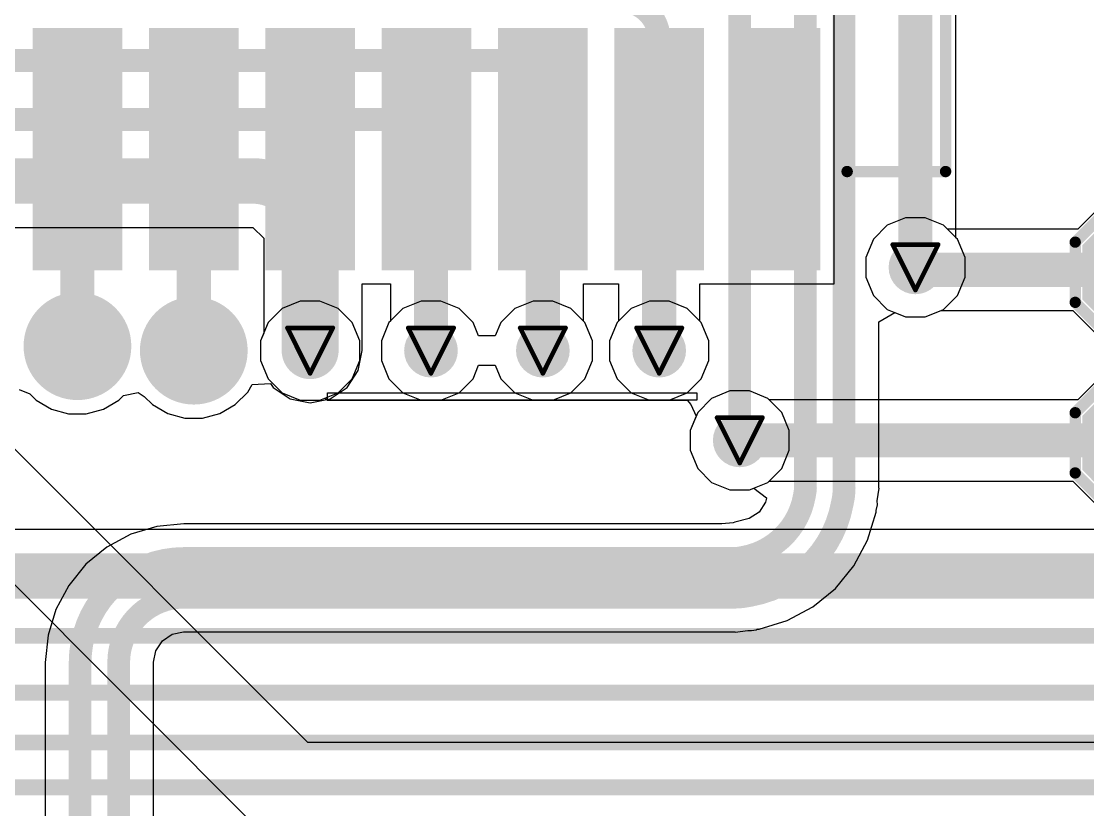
# Model space of a CAD drawing. Header units: inches. Extents: x 0 to 5359, y 0 to 5098.
# Drawn here: x 87.67 to 99.59, y 68.87 to 77.68 of the extents above; entities that cross this region are included whole.
import ezdxf

# ---------------------------------------------------------------- set-up
doc = ezdxf.new("R2010")
doc.units = ezdxf.units.IN
for name, color, linetype in [('Bottom Layer', 5, 'Continuous'), ('Drill Drawing', 1, 'Continuous'), ('Layer 1', 16, 'Continuous'), ('Layer 2', 76, 'Continuous'), ('Top Layer', 1, 'Continuous'), ('Top Overlay', 2, 'Continuous'), ('Top Paste', 8, 'Continuous'), ('Top Solder', 216, 'Continuous'), ('Via Holes', 16, 'Continuous')]:
    doc.layers.add(name, color=color, linetype=linetype)

# ---------------------------------------------------------------- blocks, each defined once
blk = doc.blocks.new('EC21EFA_512_STD_29')
at = {"layer": 'Top Layer'}
for points in [[(-17, -4.4), (-14.5, -4.4), (-14.5, -5.2), (-17, -5.2)], [(-17, -5.7), (-14.5, -5.7), (-14.5, -6.5), (-17, -6.5)], [(-17, -7), (-14.5, -7), (-14.5, -7.8), (-17, -7.8)], [(-17, -8.3), (-14.5, -8.3), (-14.5, -9.1), (-17, -9.1)], [(-17, -9.6), (-14.5, -9.6), (-14.5, -10.4), (-17, -10.4)], [(-17, -10.9), (-14.5, -10.9), (-14.5, -11.7), (-17, -11.7)], [(-17, -12.2), (-14.5, -12.2), (-14.5, -13), (-17, -13)]]:
    blk.add_hatch(color=1, dxfattribs=at).paths.add_polyline_path(points)
at = {"layer": 'Top Paste'}
for points in [[(-17, -4.4), (-14.5, -4.4), (-14.5, -5.2), (-17, -5.2)], [(-17, -5.7), (-14.5, -5.7), (-14.5, -6.5), (-17, -6.5)], [(-17, -7), (-14.5, -7), (-14.5, -7.8), (-17, -7.8)], [(-17, -8.3), (-14.5, -8.3), (-14.5, -9.1), (-17, -9.1)], [(-17, -9.6), (-14.5, -9.6), (-14.5, -10.4), (-17, -10.4)], [(-17, -10.9), (-14.5, -10.9), (-14.5, -11.7), (-17, -11.7)], [(-17, -12.2), (-14.5, -12.2), (-14.5, -13), (-17, -13)]]:
    blk.add_hatch(color=8, dxfattribs=at).paths.add_polyline_path(points)
at = {"layer": 'Top Solder'}
for points in [[(-17.102, -4.298), (-14.398, -4.298), (-14.398, -5.302), (-17.102, -5.302)], [(-17.102, -5.598), (-14.398, -5.598), (-14.398, -6.602), (-17.102, -6.602)], [(-17.102, -6.898), (-14.398, -6.898), (-14.398, -7.902), (-17.102, -7.902)], [(-17.102, -8.198), (-14.398, -8.198), (-14.398, -9.202), (-17.102, -9.202)], [(-17.102, -9.498), (-14.398, -9.498), (-14.398, -10.502), (-17.102, -10.502)], [(-17.102, -10.798), (-14.398, -10.798), (-14.398, -11.802), (-17.102, -11.802)], [(-17.102, -12.098), (-14.398, -12.098), (-14.398, -13.102), (-17.102, -13.102)]]:
    blk.add_hatch(color=216, dxfattribs=at).paths.add_polyline_path(points)
at = {"layer": 'Top Overlay'}
for points in [[(-16, -13.4, 0.127, 0.127, 0), (-16, -14.5, 0.127, 0.127, 0)], [(-16, -14.5, 0.127, 0.127, 0), (-13, -14.5, 0.127, 0.127, 0)]]:
    blk.add_lwpolyline(points, format="xyseb", dxfattribs=at)
for points in [[(-16.032, -13.4, 0.0635, 0.0635, 1), (-15.968, -13.4, 0.0635, 0.0635, 1)], [(-16.032, -14.5, 0.0635, 0.0635, 1), (-15.968, -14.5, 0.0635, 0.0635, 1)], [(-16.032, -14.5, 0.0635, 0.0635, 1), (-15.968, -14.5, 0.0635, 0.0635, 1)]]:
    blk.add_lwpolyline(points, format="xyseb", close=True, dxfattribs=at)
blk = doc.blocks.new('T____________0_5___46')
at = {"layer": 'Top Layer'}
blk.add_hatch(color=1, dxfattribs=at).paths.add_polyline_path([(0.25, 0.5), (-0.25, 0.5), (-0.5, 0.25), (-0.5, -0.25), (-0.25, -0.5), (0.25, -0.5), (0.5, -0.25), (0.5, 0.25)])
at = {"layer": 'Top Paste'}
blk.add_hatch(color=8, dxfattribs=at).paths.add_polyline_path([(0.25, 0.5), (-0.25, 0.5), (-0.5, 0.25), (-0.5, -0.25), (-0.25, -0.5), (0.25, -0.5), (0.5, -0.25), (0.5, 0.25)])
at = {"layer": 'Top Solder'}
blk.add_hatch(color=216, dxfattribs=at).paths.add_polyline_path([(0.301, 0.602), (-0.301, 0.602), (-0.602, 0.301), (-0.602, -0.301), (-0.301, -0.602), (0.301, -0.602), (0.602, -0.301), (0.602, 0.301)])
at = {"layer": 'Top Overlay'}
for points in [[(-0.336, 0.68, 0.127, 0.127, 0), (-0.682, 0.333, 0.127, 0.127, 0)], [(-0.336, 0.68, 0.127, 0.127, 0), (0.336, 0.68, 0.127, 0.127, 0)], [(0.336, 0.68, 0.127, 0.127, 0), (0.684, 0.332, 0.127, 0.127, 0)], [(-0.682, 0.333, 0.127, 0.127, 0), (-0.682, -0.334, 0.127, 0.127, 0)], [(0.684, 0.332, 0.127, 0.127, 0), (0.684, -0.33, 0.127, 0.127, 0)], [(-0.682, -0.334, 0.127, 0.127, 0), (-0.337, -0.679, 0.127, 0.127, 0)], [(0.684, -0.33, 0.127, 0.127, 0), (0.335, -0.679, 0.127, 0.127, 0)], [(-0.337, -0.679, 0.127, 0.127, 0), (0.335, -0.679, 0.127, 0.127, 0)]]:
    blk.add_lwpolyline(points, format="xyseb", dxfattribs=at)
for points in [[(-0.367, 0.68, 0.0635, 0.0635, 1), (-0.304, 0.68, 0.0635, 0.0635, 1)], [(-0.367, 0.68, 0.0635, 0.0635, 1), (-0.304, 0.68, 0.0635, 0.0635, 1)], [(0.305, 0.68, 0.0635, 0.0635, 1), (0.368, 0.68, 0.0635, 0.0635, 1)], [(0.305, 0.68, 0.0635, 0.0635, 1), (0.368, 0.68, 0.0635, 0.0635, 1)], [(-0.714, 0.333, 0.0635, 0.0635, 1), (-0.65, 0.333, 0.0635, 0.0635, 1)], [(-0.714, 0.333, 0.0635, 0.0635, 1), (-0.65, 0.333, 0.0635, 0.0635, 1)], [(0.652, 0.332, 0.0635, 0.0635, 1), (0.715, 0.332, 0.0635, 0.0635, 1)], [(0.652, 0.332, 0.0635, 0.0635, 1), (0.715, 0.332, 0.0635, 0.0635, 1)], [(-0.714, -0.334, 0.0635, 0.0635, 1), (-0.65, -0.334, 0.0635, 0.0635, 1)], [(-0.714, -0.334, 0.0635, 0.0635, 1), (-0.65, -0.334, 0.0635, 0.0635, 1)], [(0.652, -0.33, 0.0635, 0.0635, 1), (0.715, -0.33, 0.0635, 0.0635, 1)], [(0.652, -0.33, 0.0635, 0.0635, 1), (0.715, -0.33, 0.0635, 0.0635, 1)], [(-0.369, -0.679, 0.0635, 0.0635, 1), (-0.306, -0.679, 0.0635, 0.0635, 1)], [(-0.369, -0.679, 0.0635, 0.0635, 1), (-0.306, -0.679, 0.0635, 0.0635, 1)], [(0.303, -0.679, 0.0635, 0.0635, 1), (0.367, -0.679, 0.0635, 0.0635, 1)], [(0.303, -0.679, 0.0635, 0.0635, 1), (0.367, -0.679, 0.0635, 0.0635, 1)]]:
    blk.add_lwpolyline(points, format="xyseb", close=True, dxfattribs=at)
blk = doc.blocks.new('T____________0_5___48')
at = {"layer": 'Top Layer'}
blk.add_hatch(color=1, dxfattribs=at).paths.add_polyline_path([(0.25, 0.5), (-0.25, 0.5), (-0.5, 0.25), (-0.5, -0.25), (-0.25, -0.5), (0.25, -0.5), (0.5, -0.25), (0.5, 0.25)])
at = {"layer": 'Top Paste'}
blk.add_hatch(color=8, dxfattribs=at).paths.add_polyline_path([(0.25, 0.5), (-0.25, 0.5), (-0.5, 0.25), (-0.5, -0.25), (-0.25, -0.5), (0.25, -0.5), (0.5, -0.25), (0.5, 0.25)])
at = {"layer": 'Top Solder'}
blk.add_hatch(color=216, dxfattribs=at).paths.add_polyline_path([(0.301, 0.602), (-0.301, 0.602), (-0.602, 0.301), (-0.602, -0.301), (-0.301, -0.602), (0.301, -0.602), (0.602, -0.301), (0.602, 0.301)])
at = {"layer": 'Top Overlay'}
for points in [[(-0.336, 0.68, 0.127, 0.127, 0), (-0.682, 0.333, 0.127, 0.127, 0)], [(-0.336, 0.68, 0.127, 0.127, 0), (0.336, 0.68, 0.127, 0.127, 0)], [(0.336, 0.68, 0.127, 0.127, 0), (0.684, 0.332, 0.127, 0.127, 0)], [(-0.682, 0.333, 0.127, 0.127, 0), (-0.682, -0.334, 0.127, 0.127, 0)], [(0.684, 0.332, 0.127, 0.127, 0), (0.684, -0.33, 0.127, 0.127, 0)], [(-0.682, -0.334, 0.127, 0.127, 0), (-0.337, -0.679, 0.127, 0.127, 0)], [(0.684, -0.33, 0.127, 0.127, 0), (0.335, -0.679, 0.127, 0.127, 0)], [(-0.337, -0.679, 0.127, 0.127, 0), (0.335, -0.679, 0.127, 0.127, 0)]]:
    blk.add_lwpolyline(points, format="xyseb", dxfattribs=at)
for points in [[(-0.367, 0.68, 0.0635, 0.0635, 1), (-0.304, 0.68, 0.0635, 0.0635, 1)], [(-0.367, 0.68, 0.0635, 0.0635, 1), (-0.304, 0.68, 0.0635, 0.0635, 1)], [(0.305, 0.68, 0.0635, 0.0635, 1), (0.368, 0.68, 0.0635, 0.0635, 1)], [(0.305, 0.68, 0.0635, 0.0635, 1), (0.368, 0.68, 0.0635, 0.0635, 1)], [(-0.714, 0.333, 0.0635, 0.0635, 1), (-0.65, 0.333, 0.0635, 0.0635, 1)], [(-0.714, 0.333, 0.0635, 0.0635, 1), (-0.65, 0.333, 0.0635, 0.0635, 1)], [(0.652, 0.332, 0.0635, 0.0635, 1), (0.715, 0.332, 0.0635, 0.0635, 1)], [(0.652, 0.332, 0.0635, 0.0635, 1), (0.715, 0.332, 0.0635, 0.0635, 1)], [(-0.714, -0.334, 0.0635, 0.0635, 1), (-0.65, -0.334, 0.0635, 0.0635, 1)], [(-0.714, -0.334, 0.0635, 0.0635, 1), (-0.65, -0.334, 0.0635, 0.0635, 1)], [(0.652, -0.33, 0.0635, 0.0635, 1), (0.715, -0.33, 0.0635, 0.0635, 1)], [(0.652, -0.33, 0.0635, 0.0635, 1), (0.715, -0.33, 0.0635, 0.0635, 1)], [(-0.369, -0.679, 0.0635, 0.0635, 1), (-0.306, -0.679, 0.0635, 0.0635, 1)], [(-0.369, -0.679, 0.0635, 0.0635, 1), (-0.306, -0.679, 0.0635, 0.0635, 1)], [(0.303, -0.679, 0.0635, 0.0635, 1), (0.367, -0.679, 0.0635, 0.0635, 1)], [(0.303, -0.679, 0.0635, 0.0635, 1), (0.367, -0.679, 0.0635, 0.0635, 1)]]:
    blk.add_lwpolyline(points, format="xyseb", close=True, dxfattribs=at)

msp = doc.modelspace()

# ---------------------------------------------------------------- hatches: boundary and pattern name
at = {"layer": 'Bottom Layer'}
h = msp.add_hatch(color=5, dxfattribs=at)
edge = h.paths.add_edge_path()
edge.add_arc((97.663, 74.93), 0.3, 0, 360)
h = msp.add_hatch(color=5, dxfattribs=at)
edge = h.paths.add_edge_path()
edge.add_arc((90.9, 74), 0.3, 0, 360)
h = msp.add_hatch(color=5, dxfattribs=at)
edge = h.paths.add_edge_path()
edge.add_arc((92.25, 74), 0.3, 0, 360)
h = msp.add_hatch(color=5, dxfattribs=at)
edge = h.paths.add_edge_path()
edge.add_arc((93.5, 74), 0.3, 0, 360)
h = msp.add_hatch(color=5, dxfattribs=at)
edge = h.paths.add_edge_path()
edge.add_arc((94.8, 74), 0.3, 0, 360)
h = msp.add_hatch(color=5, dxfattribs=at)
edge = h.paths.add_edge_path()
edge.add_arc((95.7, 72.998), 0.3, 0, 360)
at = {"layer": 'Layer 1'}
h = msp.add_hatch(color=16, dxfattribs=at)
edge = h.paths.add_edge_path()
edge.add_arc((97.663, 74.93), 0.3, 0, 360)
h = msp.add_hatch(color=16, dxfattribs=at)
edge = h.paths.add_edge_path()
edge.add_arc((90.9, 74), 0.3, 0, 360)
h = msp.add_hatch(color=16, dxfattribs=at)
edge = h.paths.add_edge_path()
edge.add_arc((92.25, 74), 0.3, 0, 360)
h = msp.add_hatch(color=16, dxfattribs=at)
edge = h.paths.add_edge_path()
edge.add_arc((93.5, 74), 0.3, 0, 360)
h = msp.add_hatch(color=16, dxfattribs=at)
edge = h.paths.add_edge_path()
edge.add_arc((94.8, 74), 0.3, 0, 360)
h = msp.add_hatch(color=16, dxfattribs=at)
edge = h.paths.add_edge_path()
edge.add_arc((95.7, 72.998), 0.3, 0, 360)
at = {"layer": 'Layer 2'}
h = msp.add_hatch(color=76, dxfattribs=at)
edge = h.paths.add_edge_path()
edge.add_arc((97.663, 74.93), 0.3, 0, 360)
h = msp.add_hatch(color=76, dxfattribs=at)
edge = h.paths.add_edge_path()
edge.add_arc((90.9, 74), 0.3, 0, 360)
h = msp.add_hatch(color=76, dxfattribs=at)
edge = h.paths.add_edge_path()
edge.add_arc((92.25, 74), 0.3, 0, 360)
h = msp.add_hatch(color=76, dxfattribs=at)
edge = h.paths.add_edge_path()
edge.add_arc((93.5, 74), 0.3, 0, 360)
h = msp.add_hatch(color=76, dxfattribs=at)
edge = h.paths.add_edge_path()
edge.add_arc((94.8, 74), 0.3, 0, 360)
h = msp.add_hatch(color=76, dxfattribs=at)
edge = h.paths.add_edge_path()
edge.add_arc((95.7, 72.998), 0.3, 0, 360)
at = {"layer": 'Top Layer'}
h = msp.add_hatch(color=1, dxfattribs=at)
edge = h.paths.add_edge_path()
edge.add_arc((97.663, 74.93), 0.3, 0, 360)
h = msp.add_hatch(color=1, dxfattribs=at)
edge = h.paths.add_edge_path()
edge.add_arc((88.3, 74.05), 0.5, 0, 360)
h = msp.add_hatch(color=1, dxfattribs=at)
edge = h.paths.add_edge_path()
edge.add_arc((89.6, 74), 0.5, 0, 360)
h = msp.add_hatch(color=1, dxfattribs=at)
edge = h.paths.add_edge_path()
edge.add_arc((90.9, 74), 0.3, 0, 360)
h = msp.add_hatch(color=1, dxfattribs=at)
edge = h.paths.add_edge_path()
edge.add_arc((92.25, 74), 0.3, 0, 360)
h = msp.add_hatch(color=1, dxfattribs=at)
edge = h.paths.add_edge_path()
edge.add_arc((93.5, 74), 0.3, 0, 360)
h = msp.add_hatch(color=1, dxfattribs=at)
edge = h.paths.add_edge_path()
edge.add_arc((94.8, 74), 0.3, 0, 360)
h = msp.add_hatch(color=1, dxfattribs=at)
edge = h.paths.add_edge_path()
edge.add_arc((95.7, 72.998), 0.3, 0, 360)
at = {"layer": 'Top Paste'}
h = msp.add_hatch(color=8, dxfattribs=at)
edge = h.paths.add_edge_path()
edge.add_arc((88.3, 74.05), 0.5, 0, 360)
h = msp.add_hatch(color=8, dxfattribs=at)
edge = h.paths.add_edge_path()
edge.add_arc((89.6, 74), 0.5, 0, 360)
at = {"layer": 'Top Solder'}
h = msp.add_hatch(color=216, dxfattribs=at)
edge = h.paths.add_edge_path()
edge.add_arc((88.3, 74.05), 0.602, 0, 360)
h = msp.add_hatch(color=216, dxfattribs=at)
edge = h.paths.add_edge_path()
edge.add_arc((89.6, 74), 0.602, 0, 360)
at = {"layer": 'Via Holes'}
h = msp.add_hatch(color=7, dxfattribs=at)
edge = h.paths.add_edge_path()
edge.add_arc((97.663, 74.93), 0.15, 0, 360)
h = msp.add_hatch(color=7, dxfattribs=at)
edge = h.paths.add_edge_path()
edge.add_arc((90.9, 74), 0.15, 0, 360)
h = msp.add_hatch(color=7, dxfattribs=at)
edge = h.paths.add_edge_path()
edge.add_arc((92.25, 74), 0.15, 0, 360)
h = msp.add_hatch(color=7, dxfattribs=at)
edge = h.paths.add_edge_path()
edge.add_arc((93.5, 74), 0.15, 0, 360)
h = msp.add_hatch(color=7, dxfattribs=at)
edge = h.paths.add_edge_path()
edge.add_arc((94.8, 74), 0.15, 0, 360)
h = msp.add_hatch(color=7, dxfattribs=at)
edge = h.paths.add_edge_path()
edge.add_arc((95.7, 72.998), 0.15, 0, 360)

# ---------------------------------------------------------------- linework, layer by layer
at = {"layer": 'Bottom Layer'}
for p, q in [((98.116, 75.26), (98.116, 101.395)), ((85.143, 75.377), (90.26, 75.377)), ((90.26, 75.377), (90.261, 75.377)), ((90.261, 75.377), (90.382, 75.256)), ((90.382, 75.256), (90.382, 75.255)), ((90.382, 75.255), (90.382, 74.197)), ((98.133, 75.244), (98.116, 75.26)), ((98.217, 75.04), (98.133, 75.244)), ((98.217, 74.82), (98.217, 75.04)), ((98.133, 74.616), (98.217, 74.82)), ((97.977, 74.46), (98.133, 74.616)), ((97.255, 74.323), (97.432, 74.426)), ((97.432, 74.426), (97.553, 74.376)), ((97.553, 74.376), (97.773, 74.376)), ((97.773, 74.376), (97.977, 74.46)), ((97.255, 72.467), (97.255, 74.323)), ((90.382, 74.197), (90.346, 74.11)), ((90.346, 74.11), (90.346, 73.89)), ((90.346, 73.89), (90.43, 73.686)), ((90.43, 73.686), (90.586, 73.53)), ((90.586, 73.53), (90.79, 73.446)), ((91.095, 73.53), (95.221, 73.53)), ((91.095, 73.446), (91.095, 73.53)), ((95.221, 73.53), (95.221, 73.446)), ((90.79, 73.446), (91.01, 73.446)), ((91.01, 73.446), (91.063, 73.468)), ((91.063, 73.468), (91.095, 73.446)), ((95.221, 73.446), (91.095, 73.446)), ((91.095, 73.446), (91.095, 73.446)), ((91.095, 73.446), (94.971, 73.446)), ((94.971, 73.446), (95.113, 73.446)), ((95.113, 73.446), (95.153, 73.4)), ((95.153, 73.4), (95.212, 73.268)), ((95.212, 73.268), (95.146, 73.108)), ((95.146, 73.108), (95.146, 72.887)), ((95.146, 72.887), (95.23, 72.684)), ((95.23, 72.684), (95.386, 72.528)), ((95.386, 72.528), (95.59, 72.444)), ((95.59, 72.444), (95.81, 72.444)), ((95.81, 72.444), (95.857, 72.463)), ((95.857, 72.463), (95.999, 72.357)), ((97.237, 72.322), (97.256, 72.466)), ((97.255, 72.466), (97.255, 72.467)), ((97.256, 72.466), (97.255, 72.466)), ((96, 72.352), (95.989, 72.308)), ((95.999, 72.357), (96, 72.352)), ((97.238, 72.28), (97.237, 72.322)), ((95.989, 72.308), (95.916, 72.197)), ((97.223, 72.196), (97.226, 72.221)), ((97.226, 72.221), (97.229, 72.229)), ((97.229, 72.229), (97.238, 72.28)), ((95.644, 72.084), (95.626, 72.076)), ((95.806, 72.124), (95.644, 72.084)), ((95.916, 72.197), (95.806, 72.124)), ((97.129, 71.884), (97.223, 72.196)), ((89.188, 72.038), (88.897, 71.949)), ((89.49, 72.067), (89.188, 72.038)), ((95.501, 72.067), (89.49, 72.067)), ((89.49, 72.067), (89.49, 72.067)), ((95.626, 72.076), (95.501, 72.067)), ((88.897, 71.949), (88.629, 71.806)), ((96.975, 71.597), (97.129, 71.884)), ((88.629, 71.806), (88.395, 71.614)), ((88.395, 71.614), (88.202, 71.379)), ((96.768, 71.345), (96.975, 71.597)), ((88.202, 71.379), (88.059, 71.111)), ((96.516, 71.138), (96.768, 71.345)), ((96.229, 70.985), (96.516, 71.138)), ((88.059, 71.111), (87.971, 70.821)), ((95.917, 70.89), (96.229, 70.985)), ((87.971, 70.821), (87.941, 70.519)), ((89.249, 70.76), (89.359, 70.834)), ((89.359, 70.834), (89.486, 70.859)), ((89.486, 70.859), (89.49, 70.859)), ((89.49, 70.859), (95.647, 70.859)), ((95.647, 70.859), (95.648, 70.857)), ((95.648, 70.857), (95.791, 70.876)), ((95.648, 70.857), (95.648, 70.857)), ((95.791, 70.876), (95.833, 70.875)), ((95.833, 70.875), (95.884, 70.884)), ((95.884, 70.884), (95.893, 70.888)), ((95.893, 70.888), (95.917, 70.89)), ((89.175, 70.649), (89.249, 70.76)), ((89.149, 70.522), (89.175, 70.649)), ((87.941, 70.519), (87.941, 70.519)), ((87.941, 70.519), (87.941, 46.831)), ((89.15, 70.519), (89.149, 70.522)), ((89.15, 66.611), (89.15, 70.519))]:
    msp.add_line(p, q, dxfattribs=at)
for points in [[(97.663, 74.93, 0.381, 0.381, 0), (97.663, 101.395, 0.381, 0.381, 0)], [(96.434, 72.467, 0.254, 0.254, 0), (96.434, 84.872, 0.254, 0.254, 0)], [(96.866, 72.467, 0.254, 0.254, 0), (96.866, 84.872, 0.254, 0.254, 0)], [(95.7, 73.025, 0.254, 0.254, 0), (95.7, 81, 0.254, 0.254, 0)], [(94.375, 77.902, 0.254, 0.254, -0.414214), (94.8, 77.477, 0.254, 0.254, 0)], [(94.8, 74, 0.254, 0.254, 0), (94.8, 77.477, 0.254, 0.254, 0)], [(84, 77.24, 0.254, 0.254, 0), (93.153, 77.24, 0.254, 0.254, 0)], [(93.153, 77.24, 0.254, 0.254, -0.414214), (93.5, 76.893, 0.254, 0.254, 0)], [(93.5, 74, 0.254, 0.254, 0), (93.5, 76.893, 0.254, 0.254, 0)], [(84.478, 76.581, 0.254, 0.254, 0), (91.937, 76.581, 0.254, 0.254, 0)], [(91.937, 76.581, 0.254, 0.254, -0.414214), (92.25, 76.268, 0.254, 0.254, 0)], [(92.25, 74, 0.254, 0.254, 0), (92.25, 76.268, 0.254, 0.254, 0)], [(85.132, 75.895, 0.508, 0.508, 0), (90.26, 75.895, 0.508, 0.508, 0)], [(90.26, 75.895, 0.508, 0.508, -0.414214), (90.9, 75.255, 0.508, 0.508, 0)], [(90.9, 74, 0.508, 0.508, 0), (90.9, 75.255, 0.508, 0.508, 0)], [(96.434, 72.467, 0.254, 0.254, -0.042964), (96.43, 72.424, 0.254, 0.254, 0)], [(96.434, 72.467, 0.254, 0.254, 0), (96.434, 72.467, 0.254, 0.254, 0)], [(96.866, 72.467, 0.254, 0.254, -0.043527), (96.856, 72.348, 0.254, 0.254, 0)], [(96.421, 72.373, 0.254, 0.254, -0.314365), (95.74, 71.692, 0.254, 0.254, 0)], [(96.421, 72.373, 0.254, 0.254, 0), (96.43, 72.424, 0.254, 0.254, 0)], [(96.846, 72.297, 0.254, 0.254, 0), (96.856, 72.348, 0.254, 0.254, 0)], [(96.846, 72.297, 0.254, 0.254, -0.314363), (95.816, 71.267, 0.254, 0.254, 0)], [(88.33, 70.519, 0.254, 0.254, -0.414214), (89.49, 71.679, 0.254, 0.254, 0)], [(89.49, 71.679, 0.254, 0.254, 0), (95.646, 71.679, 0.254, 0.254, 0)], [(95.689, 71.683, 0.254, 0.254, -0.042968), (95.646, 71.679, 0.254, 0.254, 0)], [(95.689, 71.683, 0.254, 0.254, 0), (95.74, 71.692, 0.254, 0.254, 0)], [(88.761, 70.519, 0.254, 0.254, -0.414214), (89.49, 71.247, 0.254, 0.254, 0)], [(89.49, 71.247, 0.254, 0.254, 0), (95.647, 71.247, 0.254, 0.254, 0)], [(95.765, 71.258, 0.254, 0.254, -0.043258), (95.647, 71.247, 0.254, 0.254, 0)], [(95.765, 71.258, 0.254, 0.254, 0), (95.816, 71.267, 0.254, 0.254, 0)], [(88.33, 46.687, 0.254, 0.254, 0), (88.33, 70.519, 0.254, 0.254, 0)], [(88.761, 46.686, 0.254, 0.254, 0), (88.761, 70.519, 0.254, 0.254, 0)]]:
    msp.add_lwpolyline(points, format="xyseb", dxfattribs=at)
for points in [[(94.736, 77.477, 0.127, 0.127, 1), (94.863, 77.477, 0.127, 0.127, 1)], [(94.736, 77.477, 0.127, 0.127, 1), (94.863, 77.477, 0.127, 0.127, 1)], [(93.089, 77.24, 0.127, 0.127, 1), (93.216, 77.24, 0.127, 0.127, 1)], [(93.089, 77.24, 0.127, 0.127, 1), (93.216, 77.24, 0.127, 0.127, 1)], [(93.436, 76.893, 0.127, 0.127, 1), (93.563, 76.893, 0.127, 0.127, 1)], [(93.436, 76.893, 0.127, 0.127, 1), (93.563, 76.893, 0.127, 0.127, 1)], [(91.874, 76.581, 0.127, 0.127, 1), (92.001, 76.581, 0.127, 0.127, 1)], [(91.874, 76.581, 0.127, 0.127, 1), (92.001, 76.581, 0.127, 0.127, 1)], [(92.186, 76.268, 0.127, 0.127, 1), (92.313, 76.268, 0.127, 0.127, 1)], [(92.186, 76.268, 0.127, 0.127, 1), (92.313, 76.268, 0.127, 0.127, 1)], [(90.133, 75.895, 0.254, 0.254, 1), (90.387, 75.895, 0.254, 0.254, 1)], [(90.133, 75.895, 0.254, 0.254, 1), (90.387, 75.895, 0.254, 0.254, 1)], [(90.773, 75.255, 0.254, 0.254, 1), (91.027, 75.255, 0.254, 0.254, 1)], [(90.773, 75.255, 0.254, 0.254, 1), (91.027, 75.255, 0.254, 0.254, 1)], [(97.568, 74.93, 0.191, 0.191, 1), (97.758, 74.93, 0.191, 0.191, 1)], [(90.773, 74, 0.254, 0.254, 1), (91.027, 74, 0.254, 0.254, 1)], [(92.186, 74, 0.127, 0.127, 1), (92.313, 74, 0.127, 0.127, 1)], [(93.436, 74, 0.127, 0.127, 1), (93.563, 74, 0.127, 0.127, 1)], [(94.736, 74, 0.127, 0.127, 1), (94.863, 74, 0.127, 0.127, 1)], [(95.636, 73.025, 0.127, 0.127, 1), (95.763, 73.025, 0.127, 0.127, 1)], [(96.371, 72.467, 0.127, 0.127, 1), (96.498, 72.467, 0.127, 0.127, 1)], [(96.371, 72.467, 0.127, 0.127, 1), (96.498, 72.467, 0.127, 0.127, 1)], [(96.371, 72.467, 0.127, 0.127, 1), (96.498, 72.467, 0.127, 0.127, 1)], [(96.371, 72.467, 0.127, 0.127, 1), (96.498, 72.467, 0.127, 0.127, 1)], [(96.803, 72.467, 0.127, 0.127, 1), (96.93, 72.467, 0.127, 0.127, 1)], [(96.803, 72.467, 0.127, 0.127, 1), (96.93, 72.467, 0.127, 0.127, 1)], [(96.358, 72.373, 0.127, 0.127, 1), (96.485, 72.373, 0.127, 0.127, 1)], [(96.358, 72.373, 0.127, 0.127, 1), (96.485, 72.373, 0.127, 0.127, 1)], [(96.367, 72.424, 0.127, 0.127, 1), (96.494, 72.424, 0.127, 0.127, 1)], [(96.367, 72.424, 0.127, 0.127, 1), (96.494, 72.424, 0.127, 0.127, 1)], [(96.792, 72.348, 0.127, 0.127, 1), (96.919, 72.348, 0.127, 0.127, 1)], [(96.792, 72.348, 0.127, 0.127, 1), (96.919, 72.348, 0.127, 0.127, 1)], [(96.783, 72.297, 0.127, 0.127, 1), (96.91, 72.297, 0.127, 0.127, 1)], [(96.783, 72.297, 0.127, 0.127, 1), (96.91, 72.297, 0.127, 0.127, 1)], [(89.426, 71.679, 0.127, 0.127, 1), (89.553, 71.679, 0.127, 0.127, 1)], [(89.426, 71.679, 0.127, 0.127, 1), (89.553, 71.679, 0.127, 0.127, 1)], [(95.582, 71.679, 0.127, 0.127, 1), (95.709, 71.679, 0.127, 0.127, 1)], [(95.582, 71.679, 0.127, 0.127, 1), (95.709, 71.679, 0.127, 0.127, 1)], [(95.626, 71.683, 0.127, 0.127, 1), (95.753, 71.683, 0.127, 0.127, 1)], [(95.626, 71.683, 0.127, 0.127, 1), (95.753, 71.683, 0.127, 0.127, 1)], [(95.677, 71.692, 0.127, 0.127, 1), (95.804, 71.692, 0.127, 0.127, 1)], [(95.677, 71.692, 0.127, 0.127, 1), (95.804, 71.692, 0.127, 0.127, 1)], [(89.426, 71.247, 0.127, 0.127, 1), (89.553, 71.247, 0.127, 0.127, 1)], [(89.426, 71.247, 0.127, 0.127, 1), (89.553, 71.247, 0.127, 0.127, 1)], [(95.584, 71.247, 0.127, 0.127, 1), (95.711, 71.247, 0.127, 0.127, 1)], [(95.584, 71.247, 0.127, 0.127, 1), (95.711, 71.247, 0.127, 0.127, 1)], [(95.702, 71.258, 0.127, 0.127, 1), (95.829, 71.258, 0.127, 0.127, 1)], [(95.702, 71.258, 0.127, 0.127, 1), (95.829, 71.258, 0.127, 0.127, 1)], [(95.753, 71.267, 0.127, 0.127, 1), (95.88, 71.267, 0.127, 0.127, 1)], [(95.753, 71.267, 0.127, 0.127, 1), (95.88, 71.267, 0.127, 0.127, 1)], [(88.266, 70.519, 0.127, 0.127, 1), (88.393, 70.519, 0.127, 0.127, 1)], [(88.266, 70.519, 0.127, 0.127, 1), (88.393, 70.519, 0.127, 0.127, 1)], [(88.698, 70.519, 0.127, 0.127, 1), (88.825, 70.519, 0.127, 0.127, 1)], [(88.698, 70.519, 0.127, 0.127, 1), (88.825, 70.519, 0.127, 0.127, 1)]]:
    msp.add_lwpolyline(points, format="xyseb", close=True, dxfattribs=at)
at = {"layer": 'Drill Drawing'}
for points in [[(97.409, 75.184, 0.0508, 0.0508, 0), (97.917, 75.184, 0.0508, 0.0508, 0)], [(97.409, 75.184, 0.0508, 0.0508, 0), (97.663, 74.676, 0.0508, 0.0508, 0)], [(97.663, 74.676, 0.0508, 0.0508, 0), (97.917, 75.184, 0.0508, 0.0508, 0)], [(90.646, 74.254, 0.0508, 0.0508, 0), (91.154, 74.254, 0.0508, 0.0508, 0)], [(90.646, 74.254, 0.0508, 0.0508, 0), (90.9, 73.746, 0.0508, 0.0508, 0)], [(90.9, 73.746, 0.0508, 0.0508, 0), (91.154, 74.254, 0.0508, 0.0508, 0)], [(91.996, 74.254, 0.0508, 0.0508, 0), (92.504, 74.254, 0.0508, 0.0508, 0)], [(91.996, 74.254, 0.0508, 0.0508, 0), (92.25, 73.746, 0.0508, 0.0508, 0)], [(92.25, 73.746, 0.0508, 0.0508, 0), (92.504, 74.254, 0.0508, 0.0508, 0)], [(93.246, 74.254, 0.0508, 0.0508, 0), (93.754, 74.254, 0.0508, 0.0508, 0)], [(93.246, 74.254, 0.0508, 0.0508, 0), (93.5, 73.746, 0.0508, 0.0508, 0)], [(93.5, 73.746, 0.0508, 0.0508, 0), (93.754, 74.254, 0.0508, 0.0508, 0)], [(94.546, 74.254, 0.0508, 0.0508, 0), (95.054, 74.254, 0.0508, 0.0508, 0)], [(94.546, 74.254, 0.0508, 0.0508, 0), (94.8, 73.746, 0.0508, 0.0508, 0)], [(94.8, 73.746, 0.0508, 0.0508, 0), (95.054, 74.254, 0.0508, 0.0508, 0)], [(95.446, 73.252, 0.0508, 0.0508, 0), (95.954, 73.252, 0.0508, 0.0508, 0)], [(95.446, 73.252, 0.0508, 0.0508, 0), (95.7, 72.744, 0.0508, 0.0508, 0)], [(95.7, 72.744, 0.0508, 0.0508, 0), (95.954, 73.252, 0.0508, 0.0508, 0)]]:
    msp.add_lwpolyline(points, format="xyseb", dxfattribs=at)
for points in [[(97.396, 75.184, 0.0254, 0.0254, 1), (97.422, 75.184, 0.0254, 0.0254, 1)], [(97.396, 75.184, 0.0254, 0.0254, 1), (97.422, 75.184, 0.0254, 0.0254, 1)], [(97.904, 75.184, 0.0254, 0.0254, 1), (97.93, 75.184, 0.0254, 0.0254, 1)], [(97.904, 75.184, 0.0254, 0.0254, 1), (97.93, 75.184, 0.0254, 0.0254, 1)], [(97.65, 74.676, 0.0254, 0.0254, 1), (97.676, 74.676, 0.0254, 0.0254, 1)], [(97.65, 74.676, 0.0254, 0.0254, 1), (97.676, 74.676, 0.0254, 0.0254, 1)], [(90.633, 74.254, 0.0254, 0.0254, 1), (90.659, 74.254, 0.0254, 0.0254, 1)], [(90.633, 74.254, 0.0254, 0.0254, 1), (90.659, 74.254, 0.0254, 0.0254, 1)], [(91.141, 74.254, 0.0254, 0.0254, 1), (91.167, 74.254, 0.0254, 0.0254, 1)], [(91.141, 74.254, 0.0254, 0.0254, 1), (91.167, 74.254, 0.0254, 0.0254, 1)], [(91.983, 74.254, 0.0254, 0.0254, 1), (92.009, 74.254, 0.0254, 0.0254, 1)], [(91.983, 74.254, 0.0254, 0.0254, 1), (92.009, 74.254, 0.0254, 0.0254, 1)], [(92.491, 74.254, 0.0254, 0.0254, 1), (92.517, 74.254, 0.0254, 0.0254, 1)], [(92.491, 74.254, 0.0254, 0.0254, 1), (92.517, 74.254, 0.0254, 0.0254, 1)], [(93.233, 74.254, 0.0254, 0.0254, 1), (93.259, 74.254, 0.0254, 0.0254, 1)], [(93.233, 74.254, 0.0254, 0.0254, 1), (93.259, 74.254, 0.0254, 0.0254, 1)], [(93.741, 74.254, 0.0254, 0.0254, 1), (93.767, 74.254, 0.0254, 0.0254, 1)], [(93.741, 74.254, 0.0254, 0.0254, 1), (93.767, 74.254, 0.0254, 0.0254, 1)], [(94.533, 74.254, 0.0254, 0.0254, 1), (94.559, 74.254, 0.0254, 0.0254, 1)], [(94.533, 74.254, 0.0254, 0.0254, 1), (94.559, 74.254, 0.0254, 0.0254, 1)], [(95.041, 74.254, 0.0254, 0.0254, 1), (95.067, 74.254, 0.0254, 0.0254, 1)], [(95.041, 74.254, 0.0254, 0.0254, 1), (95.067, 74.254, 0.0254, 0.0254, 1)], [(90.887, 73.746, 0.0254, 0.0254, 1), (90.913, 73.746, 0.0254, 0.0254, 1)], [(90.887, 73.746, 0.0254, 0.0254, 1), (90.913, 73.746, 0.0254, 0.0254, 1)], [(92.237, 73.746, 0.0254, 0.0254, 1), (92.263, 73.746, 0.0254, 0.0254, 1)], [(92.237, 73.746, 0.0254, 0.0254, 1), (92.263, 73.746, 0.0254, 0.0254, 1)], [(93.487, 73.746, 0.0254, 0.0254, 1), (93.513, 73.746, 0.0254, 0.0254, 1)], [(93.487, 73.746, 0.0254, 0.0254, 1), (93.513, 73.746, 0.0254, 0.0254, 1)], [(94.787, 73.746, 0.0254, 0.0254, 1), (94.813, 73.746, 0.0254, 0.0254, 1)], [(94.787, 73.746, 0.0254, 0.0254, 1), (94.813, 73.746, 0.0254, 0.0254, 1)], [(95.433, 73.252, 0.0254, 0.0254, 1), (95.459, 73.252, 0.0254, 0.0254, 1)], [(95.433, 73.252, 0.0254, 0.0254, 1), (95.459, 73.252, 0.0254, 0.0254, 1)], [(95.941, 73.252, 0.0254, 0.0254, 1), (95.967, 73.252, 0.0254, 0.0254, 1)], [(95.941, 73.252, 0.0254, 0.0254, 1), (95.967, 73.252, 0.0254, 0.0254, 1)], [(95.687, 72.744, 0.0254, 0.0254, 1), (95.713, 72.744, 0.0254, 0.0254, 1)], [(95.687, 72.744, 0.0254, 0.0254, 1), (95.713, 72.744, 0.0254, 0.0254, 1)]]:
    msp.add_lwpolyline(points, format="xyseb", close=True, dxfattribs=at)
at = {"layer": 'Layer 1'}
for p, q in [((97.553, 75.484), (97.349, 75.4)), ((97.773, 75.484), (97.553, 75.484)), ((97.977, 75.4), (97.773, 75.484)), ((97.349, 75.4), (97.193, 75.244)), ((98.133, 75.244), (97.977, 75.4)), ((97.193, 75.244), (97.109, 75.04)), ((98.217, 75.04), (98.133, 75.244)), ((97.109, 75.04), (97.109, 74.82)), ((98.217, 74.82), (98.217, 75.04)), ((97.109, 74.82), (97.193, 74.616)), ((98.133, 74.616), (98.217, 74.82)), ((97.193, 74.616), (97.349, 74.46)), ((97.977, 74.46), (98.133, 74.616)), ((90.586, 74.47), (90.43, 74.314)), ((90.79, 74.554), (90.586, 74.47)), ((91.01, 74.554), (90.79, 74.554)), ((91.214, 74.47), (91.01, 74.554)), ((91.37, 74.314), (91.214, 74.47)), ((91.936, 74.47), (91.78, 74.314)), ((92.14, 74.554), (91.936, 74.47)), ((92.36, 74.554), (92.14, 74.554)), ((92.564, 74.47), (92.36, 74.554)), ((92.72, 74.314), (92.564, 74.47)), ((93.186, 74.47), (93.03, 74.314)), ((93.39, 74.554), (93.186, 74.47)), ((93.61, 74.554), (93.39, 74.554)), ((93.814, 74.47), (93.61, 74.554)), ((93.97, 74.314), (93.814, 74.47)), ((94.486, 74.47), (94.33, 74.314)), ((94.69, 74.554), (94.486, 74.47)), ((94.91, 74.554), (94.69, 74.554)), ((95.114, 74.47), (94.91, 74.554)), ((95.27, 74.314), (95.114, 74.47)), ((97.349, 74.46), (97.553, 74.376)), ((97.553, 74.376), (97.773, 74.376)), ((97.773, 74.376), (97.977, 74.46)), ((90.43, 74.314), (90.346, 74.11)), ((91.454, 74.11), (91.37, 74.314)), ((91.78, 74.314), (91.696, 74.11)), ((92.782, 74.164), (92.72, 74.314)), ((93.03, 74.314), (92.968, 74.164)), ((94.054, 74.11), (93.97, 74.314)), ((94.33, 74.314), (94.246, 74.11)), ((95.354, 74.11), (95.27, 74.314)), ((90.346, 74.11), (90.346, 73.89)), ((91.454, 73.89), (91.454, 74.11)), ((91.696, 74.11), (91.696, 73.89)), ((92.968, 74.164), (92.782, 74.164)), ((94.054, 73.89), (94.054, 74.11)), ((94.246, 74.11), (94.246, 73.89)), ((95.354, 73.89), (95.354, 74.11)), ((90.346, 73.89), (90.43, 73.686)), ((91.37, 73.686), (91.454, 73.89)), ((91.696, 73.89), (91.78, 73.686)), ((93.97, 73.686), (94.054, 73.89)), ((94.246, 73.89), (94.33, 73.686)), ((95.27, 73.686), (95.354, 73.89)), ((92.72, 73.686), (92.782, 73.836)), ((92.782, 73.836), (92.968, 73.836)), ((92.968, 73.836), (93.03, 73.686)), ((90.43, 73.686), (90.586, 73.53)), ((91.214, 73.53), (91.37, 73.686)), ((91.78, 73.686), (91.936, 73.53)), ((92.564, 73.53), (92.72, 73.686)), ((93.03, 73.686), (93.186, 73.53)), ((93.814, 73.53), (93.97, 73.686)), ((94.33, 73.686), (94.486, 73.53)), ((95.114, 73.53), (95.27, 73.686)), ((90.586, 73.53), (90.79, 73.446)), ((91.01, 73.446), (91.214, 73.53)), ((91.936, 73.53), (92.14, 73.446)), ((92.36, 73.446), (92.564, 73.53)), ((93.186, 73.53), (93.39, 73.446)), ((93.61, 73.446), (93.814, 73.53)), ((94.486, 73.53), (94.69, 73.446)), ((94.91, 73.446), (95.114, 73.53)), ((95.59, 73.552), (95.386, 73.467)), ((95.81, 73.552), (95.59, 73.552)), ((96.014, 73.467), (95.81, 73.552)), ((90.79, 73.446), (91.01, 73.446)), ((92.14, 73.446), (92.36, 73.446)), ((93.39, 73.446), (93.61, 73.446)), ((94.69, 73.446), (94.91, 73.446)), ((95.386, 73.467), (95.23, 73.311)), ((96.17, 73.311), (96.014, 73.467)), ((95.23, 73.311), (95.146, 73.108)), ((96.254, 73.108), (96.17, 73.311)), ((95.146, 73.108), (95.146, 72.887)), ((96.254, 72.887), (96.254, 73.108)), ((95.146, 72.887), (95.23, 72.684)), ((96.17, 72.684), (96.254, 72.887)), ((95.23, 72.684), (95.386, 72.528)), ((96.014, 72.528), (96.17, 72.684)), ((95.386, 72.528), (95.59, 72.444)), ((95.59, 72.444), (95.81, 72.444)), ((95.81, 72.444), (96.014, 72.528))]:
    msp.add_line(p, q, dxfattribs=at)
at = {"layer": 'Layer 2'}
for p, q in [((90.874, 69.624), (71.679, 88.82)), ((97.553, 75.484), (97.349, 75.4)), ((97.773, 75.484), (97.553, 75.484)), ((97.977, 75.4), (97.773, 75.484)), ((97.349, 75.4), (97.193, 75.244)), ((98.133, 75.244), (97.977, 75.4)), ((97.193, 75.244), (97.109, 75.04)), ((98.217, 75.04), (98.133, 75.244)), ((97.109, 75.04), (97.109, 74.82)), ((98.217, 74.82), (98.217, 75.04)), ((97.109, 74.82), (97.193, 74.616)), ((98.133, 74.616), (98.217, 74.82)), ((97.193, 74.616), (97.349, 74.46)), ((97.977, 74.46), (98.133, 74.616)), ((90.586, 74.47), (90.43, 74.314)), ((90.79, 74.554), (90.586, 74.47)), ((91.01, 74.554), (90.79, 74.554)), ((91.214, 74.47), (91.01, 74.554)), ((91.37, 74.314), (91.214, 74.47)), ((91.936, 74.47), (91.78, 74.314)), ((92.14, 74.554), (91.936, 74.47)), ((92.36, 74.554), (92.14, 74.554)), ((92.564, 74.47), (92.36, 74.554)), ((92.72, 74.314), (92.564, 74.47)), ((93.186, 74.47), (93.03, 74.314)), ((93.39, 74.554), (93.186, 74.47)), ((93.61, 74.554), (93.39, 74.554)), ((93.814, 74.47), (93.61, 74.554)), ((93.97, 74.314), (93.814, 74.47)), ((94.486, 74.47), (94.33, 74.314)), ((94.69, 74.554), (94.486, 74.47)), ((94.91, 74.554), (94.69, 74.554)), ((95.114, 74.47), (94.91, 74.554)), ((95.27, 74.314), (95.114, 74.47)), ((97.349, 74.46), (97.553, 74.376)), ((97.553, 74.376), (97.773, 74.376)), ((97.773, 74.376), (97.977, 74.46)), ((90.43, 74.314), (90.346, 74.11)), ((91.454, 74.11), (91.37, 74.314)), ((91.78, 74.314), (91.696, 74.11)), ((92.782, 74.164), (92.72, 74.314)), ((93.03, 74.314), (92.968, 74.164)), ((94.054, 74.11), (93.97, 74.314)), ((94.33, 74.314), (94.246, 74.11)), ((95.354, 74.11), (95.27, 74.314)), ((90.346, 74.11), (90.346, 73.89)), ((91.454, 73.89), (91.454, 74.11)), ((91.696, 74.11), (91.696, 73.89)), ((92.968, 74.164), (92.782, 74.164)), ((94.054, 73.89), (94.054, 74.11)), ((94.246, 74.11), (94.246, 73.89)), ((95.354, 73.89), (95.354, 74.11)), ((90.346, 73.89), (90.43, 73.686)), ((91.37, 73.686), (91.454, 73.89)), ((91.696, 73.89), (91.78, 73.686)), ((93.97, 73.686), (94.054, 73.89)), ((94.246, 73.89), (94.33, 73.686)), ((95.27, 73.686), (95.354, 73.89)), ((92.72, 73.686), (92.782, 73.836)), ((92.782, 73.836), (92.968, 73.836)), ((92.968, 73.836), (93.03, 73.686)), ((90.43, 73.686), (90.586, 73.53)), ((91.214, 73.53), (91.37, 73.686)), ((91.78, 73.686), (91.936, 73.53)), ((92.564, 73.53), (92.72, 73.686)), ((93.03, 73.686), (93.186, 73.53)), ((93.814, 73.53), (93.97, 73.686)), ((94.33, 73.686), (94.486, 73.53)), ((95.114, 73.53), (95.27, 73.686)), ((85.413, 73.569), (90.691, 68.292)), ((90.586, 73.53), (90.79, 73.446)), ((91.01, 73.446), (91.214, 73.53)), ((91.936, 73.53), (92.14, 73.446)), ((92.36, 73.446), (92.564, 73.53)), ((93.186, 73.53), (93.39, 73.446)), ((93.61, 73.446), (93.814, 73.53)), ((94.486, 73.53), (94.69, 73.446)), ((94.91, 73.446), (95.114, 73.53)), ((95.59, 73.552), (95.386, 73.467)), ((95.81, 73.552), (95.59, 73.552)), ((96.014, 73.467), (95.81, 73.552)), ((90.79, 73.446), (91.01, 73.446)), ((92.14, 73.446), (92.36, 73.446)), ((93.39, 73.446), (93.61, 73.446)), ((94.69, 73.446), (94.91, 73.446)), ((95.386, 73.467), (95.23, 73.311)), ((96.17, 73.311), (96.014, 73.467)), ((95.23, 73.311), (95.146, 73.108)), ((96.254, 73.108), (96.17, 73.311)), ((95.146, 73.108), (95.146, 72.887)), ((96.254, 72.887), (96.254, 73.108)), ((95.146, 72.887), (95.23, 72.684)), ((96.17, 72.684), (96.254, 72.887)), ((95.23, 72.684), (95.386, 72.528)), ((96.014, 72.528), (96.17, 72.684)), ((95.386, 72.528), (95.59, 72.444)), ((95.59, 72.444), (95.81, 72.444)), ((95.81, 72.444), (96.014, 72.528)), ((108.642, 69.624), (90.874, 69.624))]:
    msp.add_line(p, q, dxfattribs=at)
at = {"layer": 'Top Layer'}
for p, q in [((96.754, 74.746), (96.754, 77.754)), ((99.751, 75.629), (99.478, 75.356)), ((97.553, 75.484), (97.349, 75.4)), ((97.773, 75.484), (97.553, 75.484)), ((97.977, 75.4), (97.773, 75.484)), ((97.349, 75.4), (97.193, 75.244)), ((98.021, 75.356), (97.977, 75.4)), ((99.478, 75.356), (98.021, 75.356)), ((97.193, 75.244), (97.109, 75.04)), ((97.109, 75.04), (97.109, 74.82)), ((91.483, 74), (91.483, 74.746)), ((91.483, 74.746), (91.797, 74.746)), ((91.797, 74.746), (91.797, 74.33)), ((93.953, 74.33), (93.953, 74.746)), ((93.953, 74.746), (94.347, 74.746)), ((94.347, 74.746), (94.347, 74.33)), ((95.253, 74.33), (95.253, 74.746)), ((95.253, 74.746), (96.754, 74.746)), ((97.109, 74.82), (97.193, 74.616)), ((97.193, 74.616), (97.349, 74.46)), ((97.349, 74.46), (97.553, 74.376)), ((97.553, 74.376), (97.773, 74.376)), ((97.773, 74.376), (97.95, 74.449)), ((97.95, 74.449), (99.423, 74.449)), ((99.423, 74.449), (99.751, 74.121)), ((91.78, 74.314), (91.696, 74.11)), ((91.797, 74.33), (91.78, 74.314)), ((93.97, 74.314), (93.953, 74.33)), ((94.054, 74.11), (93.97, 74.314)), ((94.33, 74.314), (94.246, 74.11)), ((94.347, 74.33), (94.33, 74.314)), ((95.27, 74.314), (95.253, 74.33)), ((95.354, 74.11), (95.27, 74.314)), ((91.696, 74.11), (91.696, 73.89)), ((94.054, 73.89), (94.054, 74.11)), ((94.246, 74.11), (94.246, 73.89)), ((95.354, 73.89), (95.354, 74.11)), ((91.438, 73.777), (91.483, 74)), ((91.696, 73.89), (91.78, 73.686)), ((93.97, 73.686), (94.054, 73.89)), ((94.246, 73.89), (94.33, 73.686)), ((95.27, 73.686), (95.354, 73.89)), ((91.312, 73.588), (91.438, 73.777)), ((92.72, 73.686), (92.782, 73.836)), ((92.782, 73.836), (92.968, 73.836)), ((92.968, 73.836), (93.03, 73.686)), ((90.252, 73.621), (90.458, 73.633)), ((90.458, 73.633), (90.488, 73.588)), ((91.78, 73.686), (91.936, 73.53)), ((92.564, 73.53), (92.72, 73.686)), ((93.03, 73.686), (93.186, 73.53)), ((93.814, 73.53), (93.97, 73.686)), ((94.33, 73.686), (94.486, 73.53)), ((95.114, 73.53), (95.27, 73.686)), ((99.751, 73.724), (99.478, 73.451)), ((87.65, 73.567), (87.768, 73.516)), ((87.768, 73.516), (87.837, 73.447)), ((88.814, 73.498), (88.98, 73.534)), ((88.98, 73.534), (89.045, 73.489)), ((90.063, 73.397), (90.203, 73.537)), ((90.203, 73.537), (90.252, 73.621)), ((90.488, 73.588), (90.677, 73.462)), ((91.123, 73.462), (91.312, 73.588)), ((91.936, 73.53), (92.14, 73.446)), ((92.36, 73.446), (92.564, 73.53)), ((93.186, 73.53), (93.39, 73.446)), ((93.61, 73.446), (93.814, 73.53)), ((94.486, 73.53), (94.69, 73.446)), ((94.91, 73.446), (95.114, 73.53)), ((95.59, 73.552), (95.386, 73.467)), ((95.81, 73.552), (95.59, 73.552)), ((96.014, 73.467), (95.81, 73.552)), ((87.837, 73.447), (88.009, 73.347)), ((88.591, 73.347), (88.763, 73.447)), ((88.763, 73.447), (88.814, 73.498)), ((89.045, 73.489), (89.137, 73.397)), ((89.137, 73.397), (89.309, 73.297)), ((89.891, 73.297), (90.063, 73.397)), ((90.677, 73.462), (90.9, 73.417)), ((90.9, 73.417), (91.123, 73.462)), ((92.14, 73.446), (92.36, 73.446)), ((93.39, 73.446), (93.61, 73.446)), ((94.69, 73.446), (94.91, 73.446)), ((95.386, 73.467), (95.23, 73.311)), ((96.03, 73.451), (96.014, 73.467)), ((99.478, 73.451), (96.03, 73.451)), ((88.009, 73.347), (88.201, 73.296)), ((88.201, 73.296), (88.399, 73.296)), ((88.399, 73.296), (88.591, 73.347)), ((89.309, 73.297), (89.501, 73.246)), ((89.699, 73.246), (89.891, 73.297)), ((95.23, 73.311), (95.146, 73.108)), ((89.501, 73.246), (89.699, 73.246)), ((95.146, 73.108), (95.146, 72.887)), ((95.146, 72.887), (95.23, 72.684)), ((95.23, 72.684), (95.386, 72.528)), ((95.386, 72.528), (95.59, 72.444)), ((95.59, 72.444), (95.81, 72.444)), ((95.81, 72.444), (96.014, 72.528)), ((96.014, 72.528), (96.03, 72.544)), ((96.03, 72.544), (99.423, 72.544)), ((99.423, 72.544), (99.751, 72.216)), ((105.139, 72.002), (79.455, 72.002))]:
    msp.add_line(p, q, dxfattribs=at)
for points in [[(90.9, 74, 0.635, 0.635, 0), (90.9, 76.25, 0.635, 0.635, 0)], [(88.3, 74.05, 0.381, 0.381, 0), (88.3, 76.25, 0.381, 0.381, 0)], [(89.6, 74, 0.381, 0.381, 0), (89.6, 76.25, 0.381, 0.381, 0)], [(92.25, 74, 0.381, 0.381, 0), (92.25, 76.2, 0.381, 0.381, 0)], [(92.2, 76.25, 0.254, 0.254, 0), (92.25, 76.2, 0.254, 0.254, 0)], [(93.5, 74, 0.381, 0.381, 0), (93.5, 76.25, 0.381, 0.381, 0)], [(94.8, 74, 0.381, 0.381, 0), (94.8, 76.25, 0.381, 0.381, 0)], [(97.663, 74.93, 0.381, 0.381, 0), (97.691, 74.902, 0.381, 0.381, 0)], [(97.691, 74.902, 0.381, 0.381, 0), (100.101, 74.902, 0.381, 0.381, 0)], [(95.7, 72.998, 0.381, 0.381, 0), (100.101, 72.998, 0.381, 0.381, 0)], [(79.455, 71.484, 0.508, 0.508, 0), (105.139, 71.484, 0.508, 0.508, 0)], [(70.142, 70.815, 0.178, 0.178, 0), (105.258, 70.815, 0.178, 0.178, 0)], [(68.894, 70.18, 0.178, 0.178, 0), (105.399, 70.18, 0.178, 0.178, 0)], [(67.721, 69.624, 0.178, 0.178, 0), (103.934, 69.624, 0.178, 0.178, 0)], [(67.787, 69.124, 0.178, 0.178, 0), (102.554, 69.124, 0.178, 0.178, 0)]]:
    msp.add_lwpolyline(points, format="xyseb", dxfattribs=at)
for points in [[(90.741, 76.25, 0.318, 0.318, 1), (91.059, 76.25, 0.318, 0.318, 1)], [(88.205, 76.25, 0.191, 0.191, 1), (88.395, 76.25, 0.191, 0.191, 1)], [(89.505, 76.25, 0.191, 0.191, 1), (89.695, 76.25, 0.191, 0.191, 1)], [(92.155, 76.2, 0.191, 0.191, 1), (92.345, 76.2, 0.191, 0.191, 1)], [(92.136, 76.25, 0.127, 0.127, 1), (92.263, 76.25, 0.127, 0.127, 1)], [(93.405, 76.25, 0.191, 0.191, 1), (93.595, 76.25, 0.191, 0.191, 1)], [(94.705, 76.25, 0.191, 0.191, 1), (94.895, 76.25, 0.191, 0.191, 1)], [(92.186, 76.2, 0.127, 0.127, 1), (92.313, 76.2, 0.127, 0.127, 1)], [(97.568, 74.93, 0.191, 0.191, 1), (97.758, 74.93, 0.191, 0.191, 1)], [(97.595, 74.902, 0.191, 0.191, 1), (97.786, 74.902, 0.191, 0.191, 1)], [(97.595, 74.902, 0.191, 0.191, 1), (97.786, 74.902, 0.191, 0.191, 1)], [(88.205, 74.05, 0.191, 0.191, 1), (88.395, 74.05, 0.191, 0.191, 1)], [(90.741, 74, 0.318, 0.318, 1), (91.059, 74, 0.318, 0.318, 1)], [(89.505, 74, 0.191, 0.191, 1), (89.695, 74, 0.191, 0.191, 1)], [(92.155, 74, 0.191, 0.191, 1), (92.345, 74, 0.191, 0.191, 1)], [(93.405, 74, 0.191, 0.191, 1), (93.595, 74, 0.191, 0.191, 1)], [(94.705, 74, 0.191, 0.191, 1), (94.895, 74, 0.191, 0.191, 1)], [(95.605, 72.998, 0.191, 0.191, 1), (95.795, 72.998, 0.191, 0.191, 1)]]:
    msp.add_lwpolyline(points, format="xyseb", close=True, dxfattribs=at)

# ---------------------------------------------------------------- block references
at = {"rotation": 90}
for name, p in [('EC21EFA_512_STD_29', (83.5, 92)), ('T____________0_5___48', (100.128, 74.875)), ('T____________0_5___46', (100.128, 72.97))]:
    msp.add_blockref(name, p, dxfattribs=at)

doc.saveas('drawing.dxf')
